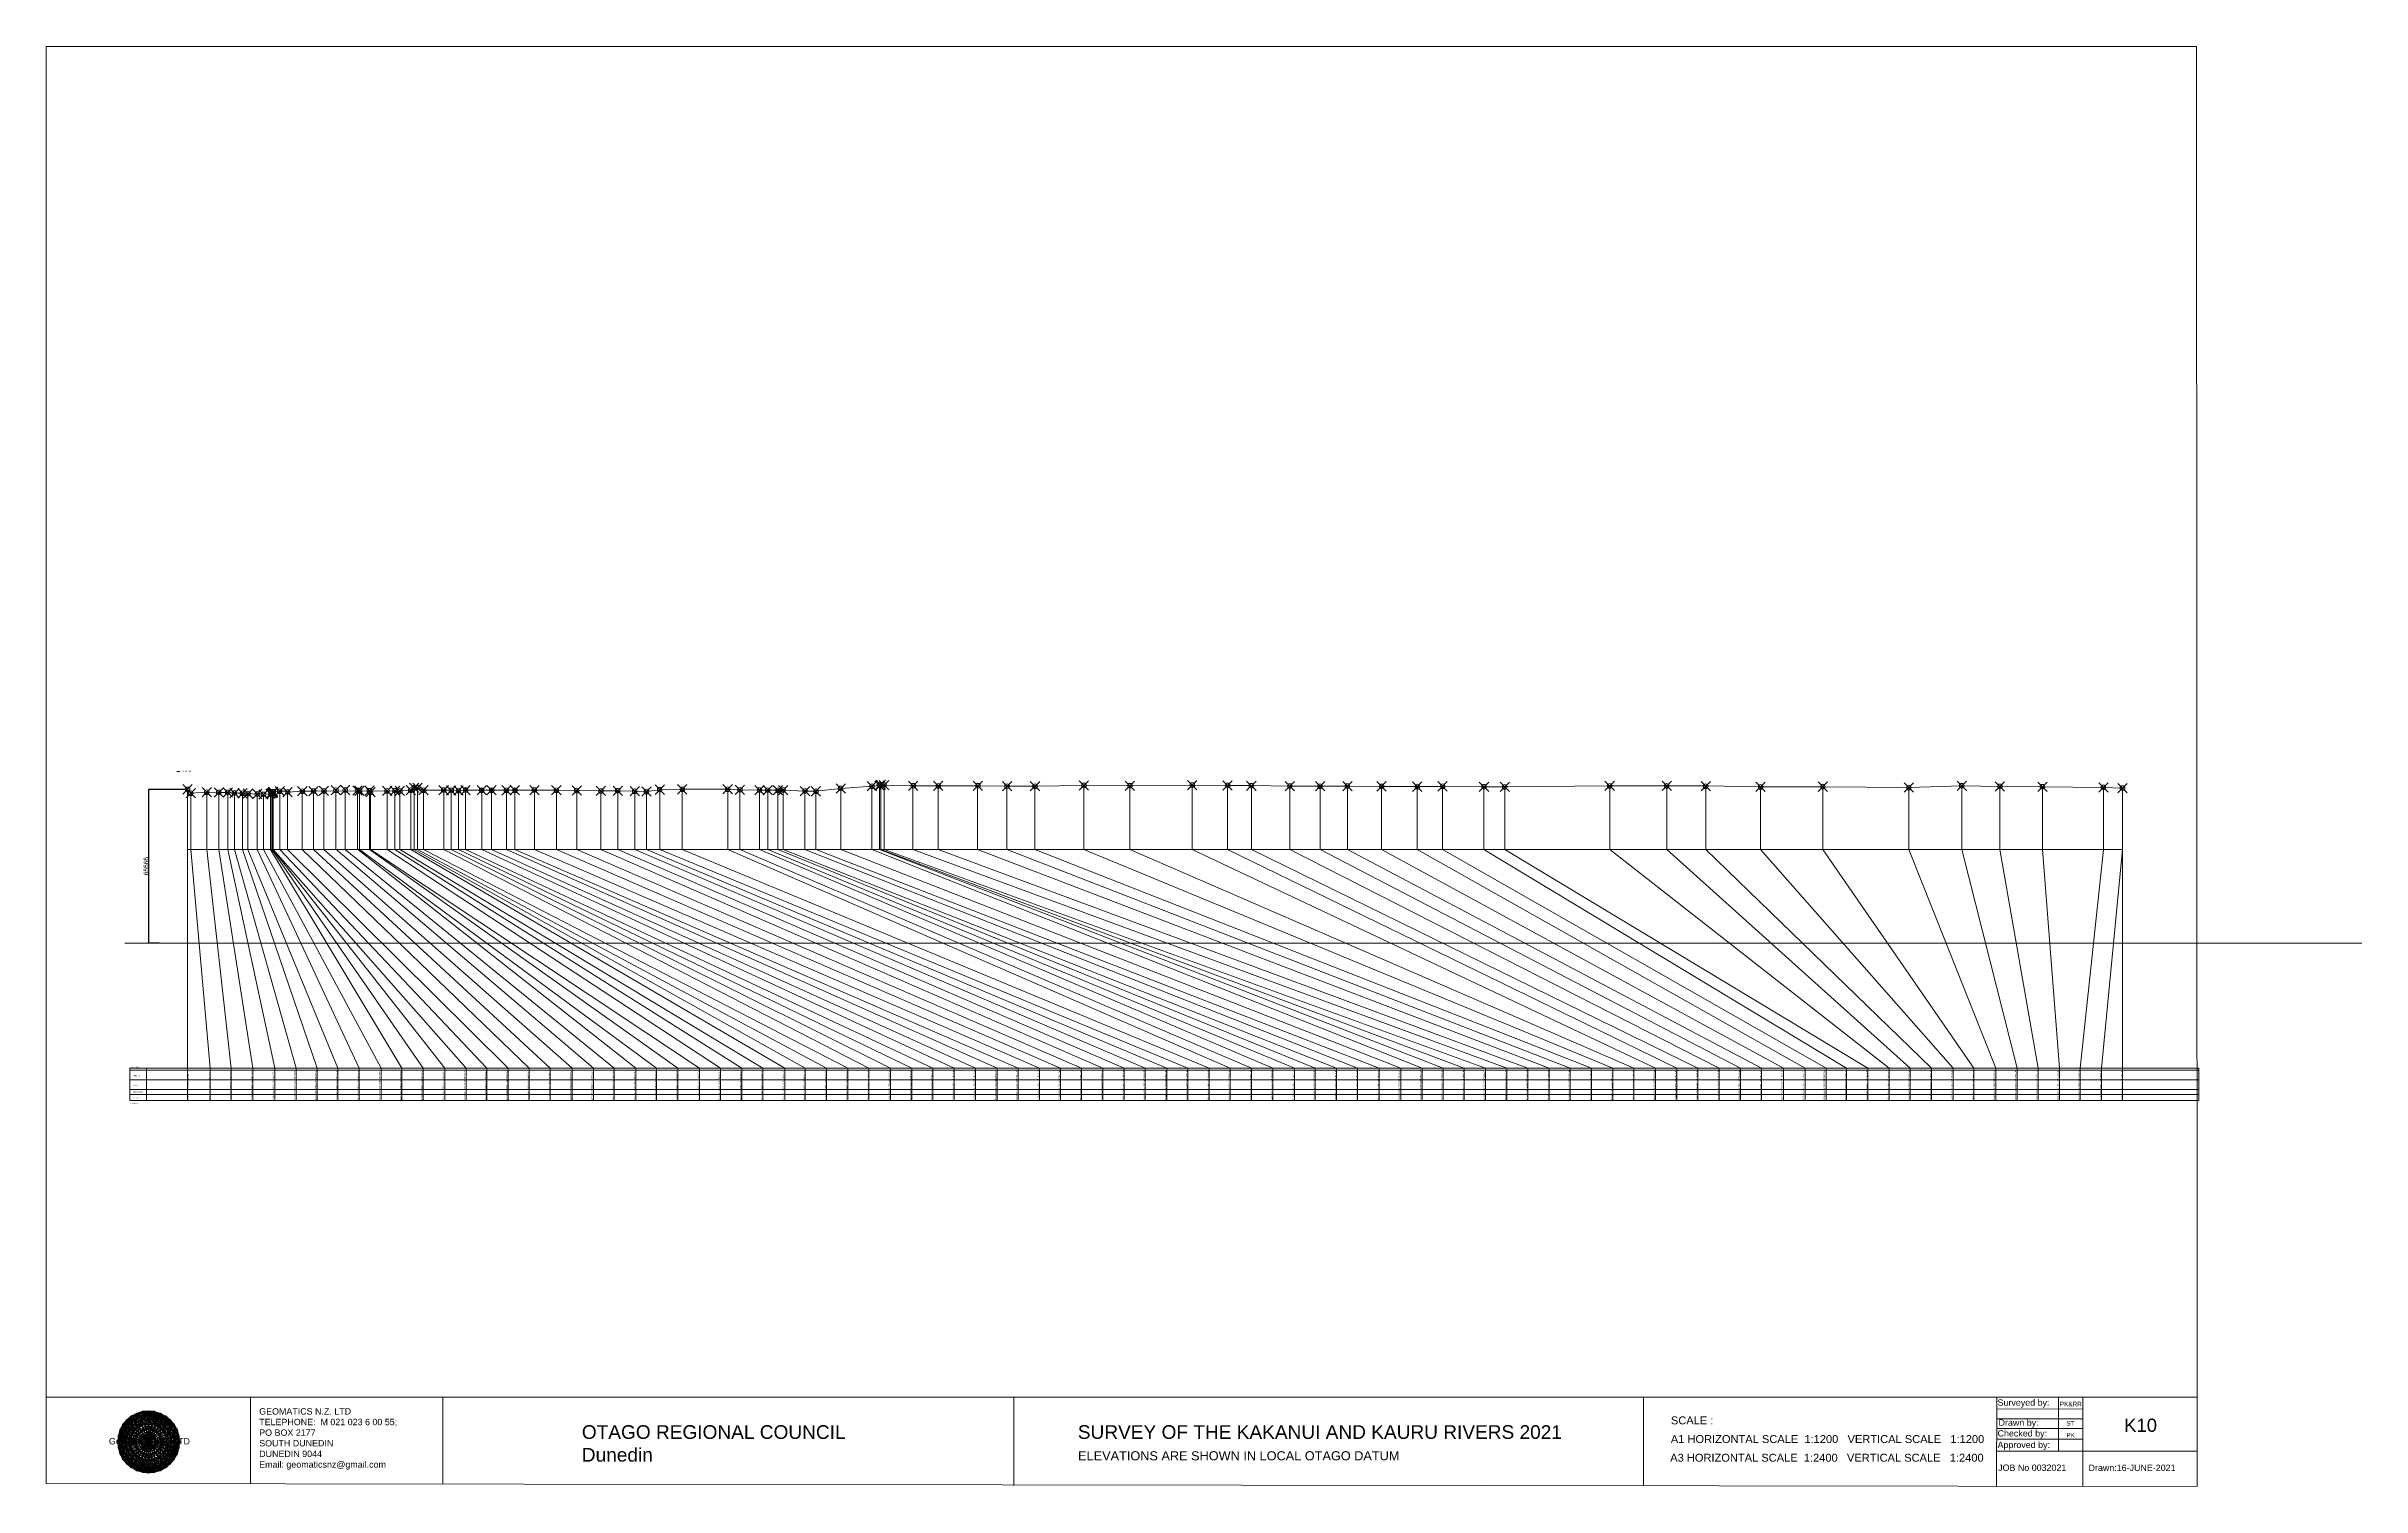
# Model space of a CAD drawing. Header units: millimetres. Extents: x -13804604 to 13046302109, y -19137686871 to 1424966580.
# Drawn here: x -5821919 to -4833702, y -231987 to 382619 of the extents above; entities that cross this region are included whole.
import ezdxf

# ---------------------------------------------------------------- set-up
doc = ezdxf.new("R2010")
doc.units = ezdxf.units.MM
doc.header["$PDMODE"] = 35
doc.header["$PDSIZE"] = 2000
doc.layers.get('0').update_dxf_attribs({"lineweight": 0})
doc.layers.get('Defpoints').update_dxf_attribs({"lineweight": 0})
doc.layers.add('geo', color=7, linetype='Continuous', lineweight=0)
doc.styles.get("Standard").update_dxf_attribs({"font": 'arial.ttf'})
doc.dimstyles.new('ISO-25', dxfattribs={"dimtxt": 2000, "dimasz": 2.5, "dimexe": 1.25, "dimexo": 0.625, "dimtad": 1, "dimtxsty": 'Standard', "dimcen": 2.5, "dimadec": 0, "dimazin": 0, "dimtfac": 1, "dimtmove": 0, "dimatfit": 3, "dimfxl": 1, "dimarcsym": 0})

# ---------------------------------------------------------------- blocks, each defined once
blk = doc.blocks.new('Geomatics_Circle_SPT')
at = {"layer": 'geo', "color": 2, "linetype": 'Continuous', "lineweight": 0}
for p, q in [((0, 25.2), (-25.2, 0)), ((-24.7, 4.9), (-4.9, 24.7)), ((-24.7, -4.9), (4.9, 24.7)), ((-9.7, 23.3), (-23.3, 9.6)), ((9.7, 23.3), (-23.3, -9.7)), ((-21, 14), (-14, 21)), ((-21, -14), (14, 21)), ((-14, 21), (21, -14)), ((23.3, -9.7), (-9.7, 23.3)), ((-4.9, 24.7), (24.7, -4.9)), ((25.2, 0), (0, 25.2)), ((4.9, 24.7), (24.7, 4.9)), ((23.3, 9.7), (9.7, 23.3)), ((14, 21), (21, 14)), ((4.9, -24.7), (-24.7, 4.9)), ((-24.7, 0), (0, -24.7)), ((-23.3, 9.7), (9.7, -23.3)), ((14, -21), (-21, 14)), ((0, 0), (-17.8, 17.8)), ((0, 0), (-17.8, -17.8)), ((21, 14), (-14, -21)), ((-9.7, -23.3), (23.3, 9.7)), ((24.7, 4.9), (-4.9, -24.7)), ((0, 0), (17.8, 17.8)), ((0, 0), (17.8, -17.8)), ((0, -24.8), (25.2, 0)), ((17.8, 18.1), (17.8, 18.1)), ((-4.9, -24.7), (-24.7, -4.9)), ((-23.3, -9.7), (-9.7, -23.3)), ((-14, -21), (-21, -14)), ((-17.8, -17.8), (-17.8, -17.8)), ((24.7, -4.9), (4.9, -24.7)), ((9.7, -23.3), (23.3, -9.7)), ((21, -14), (14, -21)), ((18.1, -17.8), (18.1, -17.8)), ((4.9, -24.7), (4.9, -24.7))]:
    blk.add_line(p, q, dxfattribs=at)
at = {"layer": 'geo', "color": 1, "linetype": 'Continuous', "lineweight": 0}
for p, q in [((-25.2, 0), (9.7, 23.3)), ((-25.2, 0), (-9.6, 23.3)), ((-4.9, 24.8), (-24.7, -4.9)), ((4.9, 24.7), (-24.7, 4.9)), ((14, 21), (-24.7, -4.9)), ((-14, 21), (-24.7, 4.9)), ((-23.3, 9.7), (0, 25.2)), ((-23.3, -9.6), (0, 25.2)), ((4.9, 24.8), (-21, -14)), ((-4.9, 24.7), (-21, 14)), ((14, 21), (-21, 14)), ((-14, 21), (-21, -14)), ((-17.8, 17.8), (9.7, 23.3)), ((-17.8, 17.8), (-9.6, 23.3)), ((-17.8, -17.8), (9.7, 23.3)), ((-17.8, -17.8), (-9.7, 23.3)), ((4.9, 24.7), (-14, 21)), ((-4.9, 24.7), (-14, -20.9)), ((0, 0), (-14, 21)), ((-14, 21), (-4.9, -24.7)), ((-14, 21), (-14, 21)), ((24.7, -4.9), (-14, 21)), ((21, 14), (-14, 21)), ((-9.8, 23.1), (-9.8, 23.1)), ((-9.7, 23.3), (0, 25.2)), ((-9.7, 23.3), (0, -25.2)), ((-9.7, -23.3), (0, 25.2)), ((-9.6, 23.3), (17.8, -17.8)), ((-9.6, 23.3), (25.2, 0)), ((-9.6, 23.3), (17.8, 17.8)), ((0, 0), (-4.9, 24.7)), ((-4.9, 24.7), (-4.9, 24.7)), ((21, -14), (-4.9, 24.7)), ((24.8, 4.9), (-4.9, 24.7)), ((14, 21), (-4.9, 24.7)), ((-0.2, 25.1), (-0.2, 25.1)), ((0, 25.2), (9.7, -23.3)), ((0, 25.2), (23.3, -9.7)), ((0, 25.2), (23.3, 9.7)), ((0, 25.2), (9.7, 23.3)), ((0, 0), (4.9, 24.7)), ((0, -25.2), (9.7, 23.3)), ((0, 0), (14, 21)), ((21, 14), (4.9, 24.8)), ((14, -21), (4.9, 24.7)), ((24.7, -4.9), (4.9, 24.7)), ((4.9, 24.7), (4.9, 24.7)), ((4.9, -24.7), (14, 21)), ((9.4, 23.3), (9.4, 23.3)), ((9.7, 23.3), (17.8, -17.8)), ((9.7, 23.3), (25.2, 0)), ((9.7, 23.3), (17.8, 17.9)), ((21, -14), (14, 21)), ((24.7, 4.9), (14, 21)), ((14, 21), (14, 21)), ((-25.2, 0), (23.3, 9.7)), ((-25.2, 0), (-23.3, 9.7)), ((-23.3, -9.7), (-25.2, 0)), ((-9.6, -23.3), (-25.2, 0)), ((9.7, -23.3), (-25.2, 0)), ((21, 14), (-24.7, 4.9)), ((-21, 14), (-24.7, -4.9)), ((0, 0), (-24.7, 4.9)), ((-24.7, 4.9), (-21, -14)), ((-24.7, 4.9), (-4.9, -24.7)), ((-24.7, 4.9), (14, -21)), ((-24.7, 4.9), (-24.7, 4.9)), ((0, 0), (-24.7, -4.9)), ((-23.3, -9.6), (17.8, 17.8)), ((-23.3, 9.7), (-17.8, 17.9)), ((-23.3, -9.6), (-17.8, 17.9)), ((-23.3, 9.7), (17.8, 17.8)), ((-17.8, -17.8), (-23.3, 9.7)), ((0, -25.2), (-23.3, 9.7)), ((-23.3, 9.7), (17.8, -17.8)), ((-23.3, 9.7), (25.2, 0)), ((-23.3, 9.4), (-23.3, 9.4)), ((-23.3, -9.7), (25.2, 0)), ((0, 0), (-21, 14)), ((-21, 14), (-14, -21)), ((-21, 14), (4.9, -24.7)), ((-21, 14), (-21, 14)), ((24.7, 4.9), (-21, 14)), ((0, 0), (-21, -14)), ((-17.9, 17.6), (-17.9, 17.6)), ((-9.7, -23.3), (-17.8, 17.8)), ((-17.8, 17.8), (9.7, -23.3)), ((-17.8, 17.8), (23.3, -9.6)), ((-17.8, 17.8), (23.3, 9.7)), ((-17.8, -17.8), (23.3, 9.7)), ((-14, -21), (24.7, 4.9)), ((0, 0), (-14, -21)), ((-9.6, -23.3), (17.8, 17.9)), ((25.2, 0), (-9.6, -23.3)), ((-4.9, -24.7), (21, 14)), ((0, 0), (-4.9, -24.7)), ((0, 0), (21, 14)), ((23.3, 9.7), (0, -25.2)), ((0, 0), (24.8, 4.9)), ((0, 0), (4.9, -24.7)), ((0, 0), (14, -21)), ((0, 0), (21, -14)), ((0, 0), (24.8, -4.9)), ((4.9, -24.7), (24.7, 4.9)), ((17.8, 17.8), (9.7, -23.3)), ((25.2, 0), (9.7, -23.3)), ((14, -21), (21, 14)), ((17.6, 17.9), (17.6, 17.9)), ((17.8, 17.8), (23.3, -9.7)), ((17.8, 17.8), (23.3, 9.7)), ((23.3, 9.7), (17.8, -17.8)), ((24.7, -4.9), (21, 14)), ((21, 14), (21, 14)), ((21, -14), (24.7, 4.9)), ((23.1, 9.8), (23.1, 9.8)), ((23.3, 9.7), (25.2, 0)), ((25.2, 0), (23.3, -9.6)), ((24.7, 4.9), (24.7, 4.9)), ((25.1, 0.2), (25.1, 0.2)), ((-25.2, 0), (23.3, -9.7)), ((-25.1, -0.2), (-25.1, -0.2)), ((-24.7, -4.9), (-24.7, -4.9)), ((-24.7, -4.9), (-14, -21)), ((-24.7, -4.9), (4.9, -24.7)), ((-24.7, -4.9), (21, -14)), ((-17.8, -17.8), (-23.3, -9.7)), ((0, -25.2), (-23.3, -9.6)), ((17.8, -17.8), (-23.3, -9.6)), ((-23.1, -9.8), (-23.1, -9.8)), ((-21, -14), (24.7, -4.9)), ((-21, -14), (-21, -14)), ((-21, -14), (-4.9, -24.7)), ((-21, -14), (14, -21)), ((23.3, -9.7), (-17.8, -17.8)), ((-9.6, -23.3), (-17.8, -17.8)), ((9.7, -23.3), (-17.8, -17.8)), ((-17.6, -17.9), (-17.6, -17.9)), ((-14, -21), (21, -14)), ((17.8, -17.8), (-9.7, -23.3)), ((-4.9, -24.7), (24.7, -4.9)), ((23.3, -9.6), (0, -25.2)), ((4.9, -24.7), (21, -14)), ((17.8, -17.8), (9.7, -23.3)), ((14, -21), (24.7, -4.9)), ((23.3, -9.6), (17.8, -17.8)), ((17.9, -17.6), (17.9, -17.6)), ((21, -14), (21, -14)), ((23.3, -9.4), (23.3, -9.4)), ((24.7, -4.9), (24.7, -4.9)), ((-14, -21), (-14, -21)), ((-14, -21), (4.9, -24.7)), ((0, -25.2), (-9.7, -23.3)), ((-9.4, -23.3), (-9.4, -23.3)), ((-4.9, -24.7), (14, -21)), ((-4.9, -24.7), (-4.9, -24.7)), ((9.7, -23.3), (0, -25.2)), ((0.2, -25.1), (0.2, -25.1)), ((4.9, -24.7), (4.9, -24.7)), ((9.8, -23.1), (9.8, -23.1)), ((14, -21), (14, -21))]:
    blk.add_line(p, q, dxfattribs=at)
at = {"layer": 'geo', "color": 114, "linetype": 'Continuous', "lineweight": 0}
for p, q in [((-24.7, 4.9), (14, 21)), ((9.7, 23.3), (-23.3, 9.7)), ((-20.9, 14), (4.9, 24.7)), ((0, 25.2), (-17.8, 17.8)), ((-14, 21), (-4.9, 24.7)), ((4.9, -24.7), (-14, 21)), ((0, 0), (-9.7, 23.3)), ((-4.9, 24.7), (14, -21)), ((17.8, -17.8), (0, 25.2)), ((0, 0), (9.7, 23.3)), ((4.9, 24.7), (21, -14)), ((23.3, -9.7), (9.7, 23.3)), ((14, 21), (24.7, -4.9)), ((17.9, 17.8), (-25.2, 0)), ((-24.7, -4.9), (21, 14)), ((-14, -21), (-24.7, 4.9)), ((0, 0), (-23.3, 9.7)), ((-23.3, 9.7), (-9.7, -23.3)), ((0, 0), (-23.3, -9.7)), ((-4.9, -24.7), (-21, 14)), ((24.8, 4.9), (-20.9, -14)), ((-17.8, 17.8), (0, -25.2)), ((0, 0), (-9.7, -23.3)), ((0, 0), (23.3, 9.7)), ((0, 0), (9.7, -23.3)), ((0, 0), (23.3, -9.7)), ((25.2, 0), (17.8, 17.8)), ((21, 14), (24.7, 4.9)), ((-25.2, 0), (-17.8, -17.8)), ((-21, -14), (-24.7, -4.9)), ((-17.8, -17.8), (25.2, 0)), ((24.8, -4.9), (-14, -21)), ((-9.6, -23.3), (23.3, -9.7)), ((21, -14), (-4.9, -24.8)), ((0, -25.2), (17.9, -17.8)), ((14, -21), (4.9, -24.8))]:
    blk.add_line(p, q, dxfattribs=at)
at = {"layer": 'geo', "color": 250, "linetype": 'Continuous', "lineweight": 0}
for p, q in [((-14, 21), (-14, 21)), ((14, 21), (-14, 21)), ((-14, 20.9), (-14, -21)), ((-9.7, 23.3), (9.7, 23.3)), ((-9.7, -23.3), (-9.7, 23.3)), ((-4.9, 24.7), (4.9, 24.7)), ((-4.9, 24.7), (-4.9, -24.7)), ((0, 0), (0, 25.2)), ((4.9, 24.7), (4.9, -24.7)), ((9.7, -23.3), (9.7, 23.3)), ((14, 21), (14, -21)), ((0, 0), (-25.2, 0)), ((24.7, 4.9), (-24.7, 4.9)), ((-24.7, 4.9), (-24.7, -4.9)), ((-23.3, 9.7), (23.3, 9.7)), ((-23.3, 9.7), (-23.3, 9.7)), ((-23.3, -9.7), (-23.3, 9.7)), ((21, 14), (-21, 14)), ((-21, 14), (-21, -14)), ((-17.8, 17.8), (17.8, 17.8)), ((-17.8, -17.8), (-17.8, 17.8)), ((0, 0), (0, -25.2)), ((0, 0), (25.2, 0)), ((17.8, -17.8), (17.8, 17.8)), ((21, 14), (21, 14)), ((21, -14), (21, 14)), ((23.3, 9.7), (23.3, -9.7)), ((24.7, 4.9), (24.7, 4.9)), ((24.7, -4.9), (24.7, 4.9)), ((-24.7, -4.9), (24.7, -4.9)), ((23.3, -9.7), (-23.3, -9.7)), ((-21, -14), (21, -14)), ((17.8, -17.8), (-17.8, -17.8)), ((-14, -21), (14, -21)), ((9.7, -23.3), (-9.7, -23.3)), ((-4.9, -24.7), (4.9, -24.7))]:
    blk.add_line(p, q, dxfattribs=at)
blk = doc.blocks.new('GeomaticsNZ TITLE BLOCK')
at = {"color": 7, "linetype": 'Continuous', "lineweight": 0}
for p, q in [((0, 94.9), (0, 1579.2)), ((0, 1579.2), (2363.4, 1579.2)), ((2363.4, 1579.2), (2364, 94.9)), ((2364, 94.9), (0, 94.9)), ((0, 94.9), (0, 0)), ((15.9, 94.9), (2364, 94.9)), ((224.3, 95.2), (224.3, -0.3)), ((2364, 94.9), (382.6, 94.9)), ((435.8, 95.2), (435.8, -0.7)), ((1063.4, 94.9), (1063.4, -2.4)), ((1755.4, 94.9), (1755.4, -2.6)), ((2143.9, 94.9), (2143.7, -3)), ((2143.9, 81.9), (2238.6, 81.7)), ((2211.5, 94.9), (2211.5, 36.1)), ((2238.6, 94.8), (2238.6, -3.2)), ((2364, -3.5), (2364, 94.9)), ((2143.6, 60.4), (2238.6, 60.4)), ((2143.9, 71), (2238.6, 71)), ((2143.8, 48.6), (2238.6, 48.6)), ((2143.8, 35.4), (2364, 35.3)), ((0, 0), (2364, -3.5))]:
    blk.add_line(p, q, dxfattribs=at)
at = {"color": 7, "linetype": 'Continuous', "lineweight": 0, "xscale": 1.36, "yscale": 1.36, "zscale": 1.36}
blk.add_blockref('Geomatics_Circle_SPT', (112.4, 45.7), dxfattribs=at)
at = {"color": 7, "linetype": 'Continuous', "lineweight": 0}
for s, p in [('PK&RR', (2213.2, 84.8)), ('ST', (2220.3, 63.6)), ('PK', (2220.4, 50.6))]:
    blk.add_text(s, height=5, dxfattribs=at).set_placement(p)
at = {"color": 7, "linetype": 'Continuous', "lineweight": 0, "attachment_point": 1}
for s, width, heights, insert, char_height in [('{\\C256;GEOMATICS N.Z. LTD                   \\PTELEPHONE:  M 021 023 6 00 55;\\PPO BOX 2177\\PSOUTH DUNEDIN\\PDUNEDIN 9044\\PEmail: geomaticsnz@gmail.com}', 3535.727, [94.7], (234, 82.7), 7), ('{\\C256;Surveyed by:}', 3535.727, [0], (2144.7, 92.4), 7), ('{\\C256;OTAGO REGIONAL COUNCIL\\PDunedin}', 3535.727, [0], (588.6, 64), 15), ('{\\C256;SURVEY OF THE KAKANUI AND KAURU RIVERS 2021}', 3535.727, [0], (1133.8, 64), 15), ('{\\C256;Checked by:}', 3535.727, [0], (2144.7, 58.6), 7), ('{\\C256;Drawn by:}', 3535.727, [0], (2145.8, 70.4), 7), ('{\\C256;Geomatics N.Z. LTD                   }', 125.079, [15.8], (68.8, 49.9), 7), ('{\\C256;ELEVATIONS ARE SHOWN IN LOCAL OTAGO DATUM}', 3535.727, [0], (1134.1, 35.4), 10), ('{\\C256;Approved by:}', 3535.727, [0], (2144.7, 45.9), 7), ('{\\C256;JOB No 0032021}', 3535.727, [0], (2145.3, 20.8), 7), ('{\\C256;Drawn:16-JUNE-2021}', 3535.727, [0], (2244.7, 20.7), 7)]:
    blk.add_mtext_dynamic_manual_height_columns(s, width=width, gutter_width=159, heights=heights, dxfattribs=dict(at, insert=insert, char_height=char_height))
blk = doc.blocks.new('*D8')
at = {"color": 0, "lineweight": -2, "transparency": 16777216}
for p, q in [((-5761613, 65566), (-5778319, 65566)), ((-5778318, 65564), (-5778318, 2)), ((-5773807, 0), (-5778319, 0))]:
    blk.add_line(p, q, dxfattribs=at)
at = {"color": 0, "transparency": 16777216}
for points in [[(-5778318, 65564), (-5778318, 65564), (-5778318, 65566)], [(-5778318, 2), (-5778318, 2), (-5778318, 0)]]:
    blk.add_solid(points, dxfattribs=at)
at = {"layer": 'Defpoints', "color": 0, "transparency": 16777216}
for p in [(-5761612, 65566), (-5778318, 0), (-5773806, 0)]:
    blk.add_point(p, dxfattribs=at)
at = {"color": 0, "transparency": 16777216, "insert": (-5779340, 32783), "char_height": 2000, "attachment_point": 5, "rotation": 90}
blk.add_mtext('65566', dxfattribs=at)

msp = doc.modelspace()

# ---------------------------------------------------------------- linework, layer by layer
at = {"color": 1, "linetype": 'Continuous', "lineweight": 0}
msp.add_line((-5766255.649, 73117.849), (-5764963.683, 73117.849), dxfattribs=at)
at = {"color": 7, "linetype": 'Continuous', "lineweight": 0}
for p, q in [((-5761611.878, 65566), (-5761611.878, -67138.097)), ((-5761611.878, 65566), (-5761611.878, 39908.977)), ((-5760261.967, 63906), (-5760261.967, 39908.977)), ((-5753414.227, 64357), (-5753414.227, 39908.977)), ((-5748310.453, 64247), (-5748310.453, 39908.977)), ((-5744475.366, 64237), (-5744475.366, 39908.977)), ((-5741614.564, 63987), (-5741614.564, 39908.977)), ((-5738205.503, 63867), (-5738205.503, 39908.977)), ((-5735838.803, 63747), (-5735838.803, 39908.977)), ((-5731879.479, 63578), (-5731879.479, 39908.977)), ((-5729252.82, 63428), (-5729252.82, 39908.977)), ((-5726176.075, 63608), (-5726176.075, 39908.977)), ((-5725652.875, 63878), (-5725652.875, 39908.977)), ((-5725305.302, 64048), (-5725305.302, 39908.977)), ((-5725088.255, 64538), (-5725088.255, 39908.977)), ((-5722305.711, 64778), (-5722305.711, 39908.977)), ((-5718924.812, 64418), (-5718924.812, 39908.977)), ((-5712650.716, 64768), (-5712650.716, 39908.977)), ((-5707822.257, 64829), (-5707822.257, 39908.977)), ((-5703443.532, 64889), (-5703443.532, 39908.977)), ((-5698341.373, 65159), (-5698341.373, 40067.977)), ((-5694303.751, 65289), (-5694303.751, 39908.977)), ((-5689103.763, 65100), (-5689103.763, 40008.977)), ((-5688241.416, 64930), (-5688241.416, 39908.977)), ((-5683567.268, 64360), (-5683567.268, 39908.977)), ((-5676449.219, 64890), (-5676449.219, 39908.977)), ((-5673103.087, 64950), (-5673103.087, 39908.977)), ((-5670980.082, 64910), (-5670980.082, 39908.977)), ((-5666399.625, 65181), (-5666399.625, 39908.977)), ((-5664936.386, 66261), (-5664936.386, 39908.977)), ((-5663471.211, 66251), (-5663471.211, 39908.977)), ((-5660911.104, 65211), (-5660911.104, 39908.977)), ((-5652324.427, 65251), (-5652324.427, 39908.977)), ((-5649102.272, 65251), (-5649102.272, 39908.977)), ((-5645993.781, 65041), (-5645993.781, 39908.977)), ((-5642994.711, 65922.642), (-5642994.711, 39908.977)), ((-5636085.262, 65922.642), (-5636085.262, 39908.977)), ((-5631886.8, 65922.642), (-5631886.8, 39908.977)), ((-5625537.69, 65152), (-5625537.69, 39908.977)), ((-5621931.469, 66138.379), (-5621931.469, 39908.977)), ((-5613590.622, 65263), (-5613590.622, 39908.977)), ((-5604237.96, 65183), (-5604237.96, 39908.977)), ((-5595510.393, 65044), (-5595510.393, 39908.977)), ((-5585228.958, 64884), (-5585228.958, 39908.977)), ((-5578041.463, 64975), (-5578041.463, 39908.977)), ((-5570750.771, 64745), (-5570750.771, 39908.977)), ((-5565765.691, 64605), (-5565765.691, 39908.977)), ((-5560109.372, 65425), (-5560109.372, 39908.977)), ((-5550480.61, 65576), (-5550480.61, 39908.977)), ((-5531104.96, 65607), (-5531104.96, 39908.977)), ((-5525898.002, 65357), (-5525898.002, 39908.977)), ((-5517522.245, 65277), (-5517522.245, 39908.977)), ((-5514028.317, 65217), (-5514028.317, 39908.977)), ((-5509676.331, 65208), (-5509676.331, 39908.977)), ((-5507431.862, 65258), (-5507431.862, 39908.977)), ((-5498113.186, 64838), (-5498113.186, 39908.977)), ((-5493447.478, 64728), (-5493447.478, 39908.977)), ((-5482860.303, 65989), (-5482860.303, 39908.977)), ((-5469530.459, 66909), (-5469530.459, 39908.977)), ((-5466356.092, 67229), (-5466356.092, 39908.977)), ((-5465688.628, 67519), (-5465688.628, 39908.977)), ((-5464385.309, 67379), (-5464385.309, 39908.977)), ((-5452011.445, 67072.215), (-5452011.445, 39908.977)), ((-5441304.82, 67020.542), (-5441304.82, 39908.977)), ((-5424423.902, 67121.542), (-5424423.902, 39908.977)), ((-5411938.787, 66922.542), (-5411938.787, 39908.977)), ((-5400033.289, 66922.542), (-5400033.289, 39908.977)), ((-5379075.993, 67223), (-5379075.993, 39908.977)), ((-5332832.314, 67365), (-5332832.314, 39908.977)), ((-5317734.907, 67236), (-5317734.907, 39908.977)), ((-5307603.679, 67236), (-5307603.679, 39908.977)), ((-5291175.018, 66947), (-5291175.018, 39908.977)), ((-5278271.016, 66947), (-5278271.016, 39908.977)), ((-5266579.794, 66958), (-5266579.794, 39908.977)), ((-5252006.654, 66849), (-5252006.654, 39908.977)), ((-5236814.327, 66849), (-5236814.327, 39908.977)), ((-5225973.03, 66860), (-5225973.03, 39908.977)), ((-5208309.224, 66681), (-5208309.224, 39908.977)), ((-5199464.893, 66681), (-5199464.893, 39908.977)), ((-5154666.002, 67063), (-5154666.002, 39908.977)), ((-5130317.635, 67054), (-5130317.635, 39908.977)), ((-5113674.599, 67054), (-5113674.599, 39908.977)), ((-5090263.869, 66596), (-5090263.869, 39908.977)), ((-5063692.747, 66707), (-5063692.747, 39908.977)), ((-5026985.534, 66309), (-5026985.534, 39908.977)), ((-5004424.19, 67090), (-5004424.19, 39908.977)), ((-4988116.155, 66840), (-4988116.155, 39908.977)), ((-4969985.158, 66701), (-4969985.158, 39908.977)), ((-4943941.715, 66402), (-4943941.715, 39908.977)), ((-4935827.748, 66123), (-4935827.748, 39908.977)), ((-4935738.455, 66103), (-4935738.455, -67138.097)), ((-5761611.878, 39908.977), (-4935738.455, 39908.977)), ((-5751946.699, -53386.402), (-5760261.967, 39908.977)), ((-5753414.227, 39908.977), (-5742951.518, -53386.402)), ((-5748310.453, 39908.977), (-5733814.655, -53386.402)), ((-5744475.366, 39908.977), (-5724339.291, -53386.402)), ((-5741614.564, 39908.977), (-5715286.936, -53386.402)), ((-5738205.503, 39908.977), (-5706379.805, -53386.402)), ((-5735838.803, 39908.977), (-5697480.243, -53386.402)), ((-5731879.479, 39908.977), (-5688428.162, -53386.402)), ((-5729252.82, 39908.977), (-5678967.475, -53386.402)), ((-5670190.261, -53386.402), (-5726176.075, 39908.977)), ((-5725652.875, 39908.977), (-5661140.502, -53386.402)), ((-5651777.063, -53386.402), (-5725305.302, 39908.977)), ((-5725088.255, 39908.977), (-5642765.452, -53386.402)), ((-5633931.899, -53386.402), (-5722305.711, 39908.977)), ((-5718924.812, 39908.977), (-5624787.611, -53386.402)), ((-5615769.453, -53386.402), (-5712650.716, 39908.977)), ((-5707822.257, 39908.977), (-5606813.88, -53386.402)), ((-5703443.532, 39908.977), (-5597543.531, -53386.402)), ((-5698341.373, 40067.977), (-5588407.771, -53386.402)), ((-5694303.751, 39908.977), (-5579521.782, -53386.402)), ((-5570362.783, -53386.402), (-5689103.763, 40008.977)), ((-5561539.606, -53386.402), (-5688241.416, 39908.977)), ((-5683567.268, 39908.977), (-5543194.719, -53386.402)), ((-5534104.462, -53386.402), (-5676449.219, 39908.977)), ((-5673103.087, 39908.977), (-5525014.198, -53386.402)), ((-5670980.082, 39908.977), (-5516118.382, -53386.402)), ((-5506687.845, -53386.402), (-5666399.625, 39908.977)), ((-5664936.386, 39908.977), (-5498035.082, -53386.402)), ((-5488938.907, -53386.402), (-5663471.211, 39908.977)), ((-5660911.104, 39908.977), (-5479813.762, -53386.402)), ((-5470813.425, -53386.402), (-5652324.427, 39908.977)), ((-5461649.036, -53386.402), (-5649102.272, 39908.977)), ((-5452569.21, -53386.402), (-5645993.781, 39908.977)), ((-5443545.456, -53386.402), (-5642994.711, 39908.977)), ((-5434402.435, -53386.402), (-5636085.262, 39908.977)), ((-5425339.464, -53386.402), (-5631886.8, 39908.977)), ((-5416154.433, -53386.402), (-5625537.69, 39908.977)), ((-5407152.485, -53386.402), (-5621931.469, 39908.977)), ((-5398028.484, -53386.402), (-5613590.622, 39908.977)), ((-5389107.765, -53386.402), (-5604237.96, 39908.977)), ((-5380036.055, -53386.402), (-5595510.393, 39908.977)), ((-5370991.467, -53386.402), (-5585228.958, 39908.977)), ((-5361883.355, -53386.402), (-5578041.463, 39908.977)), ((-5352896.078, -53386.402), (-5570750.771, 39908.977)), ((-5565765.691, 39908.977), (-5343720.943, -53386.402)), ((-5334696.251, -53386.402), (-5560109.372, 39908.977)), ((-5550480.61, 39908.977), (-5325665.333, -53386.402)), ((-5531104.96, 39908.977), (-5316578.473, -53386.402)), ((-5525898.002, 39908.977), (-5307468.779, -53386.402)), ((-5517522.245, 39908.977), (-5298420.431, -53386.402)), ((-5289188.046, -53386.402), (-5514028.317, 39908.977)), ((-5509676.331, 39908.977), (-5280307.256, -53386.402)), ((-5271316.555, -53386.402), (-5507431.862, 39908.977)), ((-5498113.186, 39908.977), (-5262282.726, -53386.402)), ((-5253094.989, -53386.402), (-5493447.478, 39908.977)), ((-5482860.303, 39908.977), (-5243765.637, -53386.402)), ((-5234717.118, -53386.402), (-5469530.459, 39908.977)), ((-5466356.092, 39908.977), (-5225766.955, -53386.402)), ((-5216701.649, -53386.402), (-5465688.628, 39908.977)), ((-5464385.309, 39908.977), (-5207716.481, -53386.402)), ((-5198546.695, -53386.402), (-5452011.445, 39908.977)), ((-5441304.82, 39908.977), (-5189636.715, -53386.402)), ((-5180550.479, -53386.402), (-5424423.902, 39908.977)), ((-5411938.787, 39908.977), (-5171464.242, -53386.402)), ((-5400033.289, 39908.977), (-5162378.006, -53386.402)), ((-5153352.909, -53386.402), (-5379075.993, 39908.977)), ((-5359444.579, 39908.977), (-5144291.658, -53386.402)), ((-5332832.314, 39908.977), (-5135148.452, -53386.402)), ((-5126016.753, -53386.402), (-5317734.907, 39908.977)), ((-5307603.679, 39908.977), (-5116977.603, -53386.402)), ((-5291175.018, 39908.977), (-5107938.452, -53386.402)), ((-5278271.016, 39908.977), (-5098873.331, -53386.402)), ((-5266579.794, 39908.977), (-5089935.661, -53386.402)), ((-5252006.654, 39908.977), (-5080525.896, -53386.402)), ((-5236814.327, 39908.977), (-5071288.375, -53386.402)), ((-5225973.03, 39908.977), (-5062297.851, -53386.402)), ((-5208309.224, 39908.977), (-5053517.829, -53386.402)), ((-5199464.893, 39908.977), (-5044553.969, -53386.402)), ((-5154666.002, 39908.977), (-5035384.991, -53386.402)), ((-5130317.635, 39908.977), (-5026403.823, -53386.402)), ((-5113674.599, 39908.977), (-5017267.809, -53386.402)), ((-5090263.869, 39908.977), (-5008100.824, -53386.402)), ((-5063692.747, 39908.977), (-4999181.598, -53386.402)), ((-5026985.534, 39908.977), (-4989833.501, -53386.402)), ((-5004424.19, 39908.977), (-4980816.931, -53386.402)), ((-4988116.155, 39908.977), (-4971756.714, -53386.402)), ((-4969985.158, 39908.977), (-4962713.372, -53386.402)), ((-4935827.748, 39908.977), (-4944815.458, -53386.402)), ((-5786226.207, -53386.402), (-5786226.207, -67138.097)), ((-5786226.207, -53386.402), (-4903196.674, -53386.402)), ((-5786226.207, -54309.85), (-4903196.674, -54309.85)), ((-5786226.207, -58412.532), (-4903196.674, -58412.532)), ((-5779213.058, -53386.402), (-5779213.058, -67138.097)), ((-5751946.699, -67138.097), (-5751946.699, -53386.402)), ((-5742951.518, -67138.097), (-5742951.518, -53386.402)), ((-5733814.655, -67138.097), (-5733814.655, -53386.402)), ((-5724339.291, -67138.097), (-5724339.291, -53386.402)), ((-5715286.936, -67138.097), (-5715286.936, -53386.402)), ((-5706379.805, -67138.097), (-5706379.805, -53386.402)), ((-5697480.243, -67138.097), (-5697480.243, -53386.402)), ((-5688428.162, -67138.097), (-5688428.162, -53386.402)), ((-5678967.475, -67138.097), (-5678967.475, -53386.402)), ((-5670190.261, -67138.097), (-5670190.261, -53386.402)), ((-5661140.502, -67138.097), (-5661140.502, -53386.402)), ((-5651777.063, -67138.097), (-5651777.063, -53386.402)), ((-5642765.452, -67138.097), (-5642765.452, -53386.402)), ((-5633931.899, -67138.097), (-5633931.899, -53386.402)), ((-5624787.611, -67138.097), (-5624787.611, -53386.402)), ((-5615769.453, -67138.097), (-5615769.453, -53386.402)), ((-5606813.88, -67138.097), (-5606813.88, -53386.402)), ((-5597543.531, -67138.097), (-5597543.531, -53386.402)), ((-5588407.771, -67138.097), (-5588407.771, -53386.402)), ((-5579521.782, -67138.097), (-5579521.782, -53386.402)), ((-5570362.783, -67138.097), (-5570362.783, -53386.402)), ((-5561539.606, -67138.097), (-5561539.606, -53386.402)), ((-5543194.719, -67138.097), (-5543194.719, -53386.402)), ((-5534104.462, -67138.097), (-5534104.462, -53386.402)), ((-5525014.198, -67138.097), (-5525014.198, -53386.402)), ((-5516118.382, -67138.097), (-5516118.382, -53386.402)), ((-5506687.845, -67138.097), (-5506687.845, -53386.402)), ((-5498035.082, -67138.097), (-5498035.082, -53386.402)), ((-5488938.907, -67138.097), (-5488938.907, -53386.402)), ((-5479813.762, -67138.097), (-5479813.762, -53386.402)), ((-5470813.425, -67138.097), (-5470813.425, -53386.402)), ((-5461649.036, -67138.097), (-5461649.036, -53386.402)), ((-5452569.21, -67138.097), (-5452569.21, -53386.402)), ((-5443545.456, -67138.097), (-5443545.456, -53386.402)), ((-5434402.435, -67138.097), (-5434402.435, -53386.402)), ((-5425339.464, -67138.097), (-5425339.464, -53386.402)), ((-5416154.433, -67138.097), (-5416154.433, -53386.402)), ((-5407152.485, -67138.097), (-5407152.485, -53386.402)), ((-5398028.484, -67138.097), (-5398028.484, -53386.402)), ((-5389107.765, -67138.097), (-5389107.765, -53386.402)), ((-5380036.055, -67138.097), (-5380036.055, -53386.402)), ((-5370991.467, -67138.097), (-5370991.467, -53386.402)), ((-5361883.355, -67138.097), (-5361883.355, -53386.402)), ((-5352896.078, -67138.097), (-5352896.078, -53386.402)), ((-5343720.943, -67138.097), (-5343720.943, -53386.402)), ((-5334696.251, -67138.097), (-5334696.251, -53386.402)), ((-5325665.333, -67138.097), (-5325665.333, -53386.402)), ((-5316578.473, -67138.097), (-5316578.473, -53386.402)), ((-5307468.779, -67138.097), (-5307468.779, -53386.402)), ((-5298420.431, -67138.097), (-5298420.431, -53386.402)), ((-5289188.046, -67138.097), (-5289188.046, -53386.402)), ((-5280307.256, -67138.097), (-5280307.256, -53386.402)), ((-5271316.555, -67138.097), (-5271316.555, -53386.402)), ((-5262282.726, -67138.097), (-5262282.726, -53386.402)), ((-5253094.989, -67138.097), (-5253094.989, -53386.402)), ((-5243765.637, -67138.097), (-5243765.637, -53386.402)), ((-5234717.118, -67138.097), (-5234717.118, -53386.402)), ((-5225766.955, -67138.097), (-5225766.955, -53386.402)), ((-5216701.649, -67138.097), (-5216701.649, -53386.402)), ((-5207716.481, -67138.097), (-5207716.481, -53386.402)), ((-5198546.695, -67138.097), (-5198546.695, -53386.402)), ((-5189636.715, -67138.097), (-5189636.715, -53386.402)), ((-5180550.479, -67138.097), (-5180550.479, -53386.402)), ((-5171464.242, -67138.097), (-5171464.242, -53386.402)), ((-5162378.006, -67138.097), (-5162378.006, -53386.402)), ((-5153352.909, -67138.097), (-5153352.909, -53386.402)), ((-5144291.658, -67138.097), (-5144291.658, -53386.402)), ((-5135148.452, -67138.097), (-5135148.452, -53386.402)), ((-5126016.753, -67138.097), (-5126016.753, -53386.402)), ((-5116977.603, -67138.097), (-5116977.603, -53386.402)), ((-5107938.452, -67138.097), (-5107938.452, -53386.402)), ((-5098873.331, -67138.097), (-5098873.331, -53386.402)), ((-5089935.661, -67138.097), (-5089935.661, -53386.402)), ((-5080525.896, -67138.097), (-5080525.896, -53386.402)), ((-5071288.375, -67138.097), (-5071288.375, -53386.402)), ((-5062297.851, -67138.097), (-5062297.851, -53386.402)), ((-5053517.829, -67138.097), (-5053517.829, -53386.402)), ((-5044553.969, -67138.097), (-5044553.969, -53386.402)), ((-5035384.991, -67138.097), (-5035384.991, -53386.402)), ((-5026403.823, -67138.097), (-5026403.823, -53386.402)), ((-5017267.809, -67138.097), (-5017267.809, -53386.402)), ((-5008100.824, -67138.097), (-5008100.824, -53386.402)), ((-4999181.598, -67138.097), (-4999181.598, -53386.402)), ((-4989833.501, -67138.097), (-4989833.501, -53386.402)), ((-4980816.931, -67138.097), (-4980816.931, -53386.402)), ((-4971756.714, -67138.097), (-4971756.714, -53386.402)), ((-4962713.372, -67138.097), (-4962713.372, -53386.402)), ((-4944815.458, -67138.097), (-4944815.458, -53386.402)), ((-4903196.674, -53386.402), (-4903196.674, -67138.097)), ((-5786226.207, -62479.731), (-4903196.674, -62479.731)), ((-5786226.207, -64627.173), (-4903196.674, -64627.173)), ((-5786226.207, -67138.097), (-4903196.674, -67138.097))]:
    msp.add_line(p, q, dxfattribs=at)
msp.add_line((-5788400.948, 0), (-4833702.422, 0))
at = {"color": 1, "linetype": 'Continuous', "lineweight": 0}
for points in [[(-5761611.878, 65566), (-5760261.967, 63906), (-5753414.227, 64357), (-5748310.453, 64247), (-5744475.366, 64237), (-5741614.564, 63987), (-5738205.503, 63867), (-5735838.803, 63747), (-5731879.479, 63578), (-5726176.075, 63608), (-5725652.875, 63878), (-5725305.302, 64048), (-5725088.255, 64538), (-5722305.711, 64778), (-5719287.249, 64778)], [(-5719287.249, 64778), (-5718924.812, 64418)], [(-5718924.812, 64418), (-5712650.716, 64768), (-5707822.257, 64829), (-5670980.082, 64910), (-5666399.625, 65181), (-5664936.386, 66261), (-5663471.211, 66251), (-5660911.104, 65211), (-5652324.427, 65251), (-5649102.272, 65251), (-5645993.781, 65041), (-5642994.711, 65222), (-5636088.435, 65192), (-5631883.42, 65212), (-5625537.69, 65152), (-5621931.469, 65203), (-5604237.96, 65183), (-5595510.393, 65044), (-5585228.958, 64884), (-5578041.463, 64884), (-5578041.463, 64975), (-5570750.771, 64745), (-5565765.691, 64605), (-5560109.372, 65425), (-5550480.61, 65576), (-5531104.96, 65607), (-5525898.002, 65357), (-5517522.245, 65277), (-5514028.317, 65217), (-5509676.331, 65217), (-5507431.862, 65258), (-5498113.186, 64838), (-5493447.478, 64728), (-5482860.303, 65989), (-5469530.459, 66909), (-5466356.092, 67229), (-5465688.628, 67519), (-5464385.309, 67379), (-5451922.108, 67070), (-5441215.484, 67020), (-5424334.565, 67121), (-5411849.45, 66922), (-5399943.952, 66922), (-5379075.993, 67223), (-5359444.579, 67104), (-5332832.314, 67365), (-5317734.907, 67236), (-5307603.679, 67236), (-5291175.018, 66947), (-5278271.016, 66947), (-5266579.794, 66958), (-5252006.654, 66849), (-5236814.327, 66719), (-5225973.03, 66719), (-5208309.224, 66681), (-5199464.893, 66681), (-5154666.002, 67063), (-5130317.635, 67054), (-5113674.599, 67054), (-5090263.869, 66596), (-5063692.747, 66707), (-5026985.534, 66309), (-5004424.19, 67090), (-4988116.155, 66840), (-4969985.158, 66701), (-4943941.715, 66402), (-4935827.748, 66123), (-4935738.455, 66103)]]:
    msp.add_lwpolyline(points, dxfattribs=at)
at = {"color": 7, "linetype": 'Continuous', "lineweight": 0}
for points in [[(-5552379.051, -67138.097), (-5552379.051, -53386.402), (-5684032.02, 39908.977), (-5684032.02, 65000)], [(-5359444.579, 67104), (-5359444.579, 39908.977)], [(-4943941.715, 39908.977), (-4953789.295, -53386.402), (-4953789.295, -67138.097)]]:
    msp.add_lwpolyline(points, dxfattribs=at)
at = {"linetype": 'Continuous', "lineweight": 0}
for p in [(-5466356.092, 67229), (-5465688.628, 67519), (-5464385.309, 67379), (-5379075.993, 67223), (-5332832.314, 67365), (-5317734.907, 67236), (-5761611.878, 65566), (-5760261.967, 63906), (-5753414.227, 64357), (-5748310.453, 64247), (-5744475.366, 64237), (-5741614.564, 63987), (-5738205.503, 63867), (-5735838.803, 63747), (-5731879.479, 63578), (-5729252.82, 63428), (-5726176.075, 63608), (-5725652.875, 63878), (-5725305.302, 64048), (-5725088.255, 64538), (-5722305.711, 64778), (-5718924.812, 64418), (-5712650.716, 64768), (-5707822.257, 64829), (-5703443.532, 64889), (-5698341.373, 65159), (-5694303.751, 65289), (-5689103.763, 65100), (-5688241.416, 64930), (-5684032.02, 65000), (-5683567.268, 64360), (-5676449.219, 64890), (-5673103.087, 64950), (-5670980.082, 64910), (-5666399.625, 65181), (-5664936.386, 66261), (-5663471.211, 66251), (-5660911.104, 65211), (-5652324.427, 65251), (-5649102.272, 65121), (-5645993.781, 65041), (-5642994.711, 65222), (-5636088.435, 65192), (-5631883.42, 65212), (-5625537.69, 65152), (-5621931.469, 65203), (-5613590.622, 65263), (-5604237.96, 65183), (-5595510.393, 65044), (-5585228.958, 64884), (-5578041.463, 64975), (-5570750.771, 64745), (-5565765.691, 64605), (-5560109.372, 65425), (-5550480.61, 65576), (-5531104.96, 65607), (-5525898.002, 65357), (-5517522.245, 65277), (-5514028.317, 65217), (-5509676.331, 65208), (-5507431.862, 65258), (-5498113.186, 64838), (-5493447.478, 64728), (-5482860.303, 65989), (-5469530.459, 66909), (-5451922.108, 67070), (-5441215.484, 67020), (-5424334.565, 67121), (-5411849.45, 66922), (-5399943.952, 66882), (-5359444.579, 67104), (-5307603.679, 67096), (-5291175.018, 66947), (-5278271.016, 66918), (-5266579.794, 66958), (-5252006.654, 66849), (-5236814.327, 66719), (-5225973.03, 66860), (-5208309.224, 66681), (-5199464.893, 66631), (-5154666.002, 67063), (-5130317.635, 67054), (-5113674.599, 66915), (-5090263.869, 66596), (-5063692.747, 66707), (-5026985.534, 66309), (-5004424.19, 67090), (-4988116.155, 66840), (-4969985.158, 66701), (-4943941.715, 66402), (-4935827.748, 66123), (-4935738.455, 66103)]:
    msp.add_point(p, dxfattribs=at)

# ---------------------------------------------------------------- block references
at = {"color": 7, "linetype": 'Continuous', "lineweight": 0, "xscale": 388.3084007852599, "yscale": 388.3084007852599, "zscale": 388.3084007852599}
msp.add_blockref('GeomaticsNZ TITLE BLOCK', (-5821919.359, -230610.772), dxfattribs=at)

# ---------------------------------------------------------------- texts
at = {"color": 7, "linetype": 'Continuous', "lineweight": 0}
for s, height, p in [('Ground Level', 500, (-5764360.508, 73095.646)), ('DATUM 45.00', 500, (-5786296.954, -53239.636)), ('Northing', 500, (-5784699.949, -56825.746)), ('Section K10', 500, (-5786296.965, -68588.72)), ('Ground Level', 500, (-5784754.676, -63852.881)), ('Chainage', 500, (-5784752.289, -66309.3)), ('Easting', 500, (-5784772.753, -60904.812)), ('SCALE :  ', 3385.1406, (-5128535.414, -205389.252)), ('K10', 5641.901, (-4935083.311, -208590.292)), ('A1 HORIZONTAL SCALE  1:1200   VERTICAL SCALE   1:1200 ', 3385.1406, (-5128570.044, -213355.762)), ('A3 HORIZONTAL SCALE  1:2400   VERTICAL SCALE   1:2400 ', 3385.1406, (-5128824.112, -221322.272))]:
    msp.add_text(s, height=height, dxfattribs=at).set_placement(p)
for s, p in [('97.30   65.57  1425253.44  5005536.93', (-5761109.832, -66930.743)), ('98.65   63.91  1425254.43  5005535.95', (-5752040.735, -66930.743)), ('105.50  64.36  1425257.64  5005529.89', (-5742971.638, -66977.81)), ('110.60  64.25  1425259.84  5005525.26', (-5733902.542, -66977.81)), ('114.44  64.24  1425262.08  5005522.13', (-5724833.786, -66977.81)), ('117.30  63.99  1425263.49  5005519.64', (-5715764.689, -66977.81)), ('120.71  63.87  1425264.76  5005516.43', (-5706695.592, -66977.81)), ('123.07  63.75  1425266.55  5005514.74', (-5697626.496, -66977.81)), ('127.03  63.58  1425267.58  5005510.75', (-5688557.399, -66977.81)), ('129.66  63.43  1425269.80  5005509.01', (-5679488.302, -66977.81)), ('132.74  63.61  1425271.06  5005506.18', (-5670419.205, -66977.81)), ('133.26  63.88  1425271.31  5005505.72', (-5661350.109, -66977.81)), ('133.61  64.05  1425271.57  5005505.47', (-5652281.012, -66977.81)), ('133.83  64.54  1425271.81  5005505.36', (-5643211.915, -66977.81)), ('136.61  64.78  1425272.54  5005502.56', (-5634142.818, -66977.81)), ('139.99  64.42  1425274.21  5005499.62', (-5625073.722, -66977.81)), ('146.26  64.77  1425278.10  5005494.63', (-5616004.625, -66977.81)), ('151.09  64.83  1425280.45  5005490.41', (-5606935.528, -66977.81)), ('155.47  64.89  1425282.93  5005486.79', (-5597866.431, -66977.81)), ('160.57  65.16  1425285.53  5005482.40', (-5588797.335, -66977.81)), ('164.61  65.29  1425287.98  5005479.16', (-5579728.238, -66977.81)), ('169.81  65.10  1425290.57  5005474.65', (-5570659.482, -66977.81)), ('170.67  64.93  1425291.28  5005474.07', (-5561590.726, -66977.81)), ('174.88  65.00  1425292.64  5005469.98', (-5552521.63, -66977.81)), ('175.35  64.36  1425292.64  5005469.44', (-5543452.874, -66977.81)), ('182.46  64.89  1425296.68  5005463.56', (-5534383.777, -66977.81)), ('185.81  64.95  1425298.87  5005460.97', (-5525314.68, -66977.81)), ('187.93  64.91  1425300.18  5005459.28', (-5516245.925, -66977.81)), ('192.51  65.18  1425301.88  5005454.96', (-5507176.828, -66977.81)), ('193.98  66.26  1425302.27  5005453.49', (-5498107.731, -66977.81)), ('195.44  66.25  1425303.59  5005452.57', (-5489038.634, -66977.81)), ('198.00  65.21  1425305.05  5005450.46', (-5479969.538, -66977.81)), ('206.59  65.25  1425308.14  5005442.31', (-5470900.441, -66922.217)), ('209.81  65.12  1425309.99  5005439.66', (-5461831.344, -66922.217)), ('212.92  65.04  1425312.56  5005437.57', (-5452762.247, -66922.217)), ('215.92  65.22  1425314.29  5005435.11', (-5443693.151, -66922.217)), ('222.83  65.19  1425317.31  5005428.87', (-5434624.054, -66922.217)), ('227.03  65.21  1425320.07  5005425.62', (-5425554.957, -66922.217)), ('233.38  65.15  1425323.92  5005420.53', (-5416485.86, -66922.217)), ('236.98  65.20  1425325.48  5005417.26', (-5407416.764, -66922.217)), ('245.32  65.26  1425328.72  5005409.48', (-5398347.667, -66922.217)), ('254.68  65.18  1425334.42  5005401.99', (-5389278.57, -66922.217)), ('263.40  65.04  1425338.90  5005394.50', (-5380209.473, -66922.217)), ('273.68  64.88  1425344.50  5005385.87', (-5371140.377, -66922.217)), ('280.87  64.98  1425347.77  5005379.45', (-5362071.28, -66922.217)), ('288.16  64.75  1425352.14  5005373.57', (-5353002.183, -66922.217)), ('293.15  64.61  1425354.23  5005369.01', (-5343933.086, -66922.217)), ('298.80  65.43  1425356.84  5005363.98', (-5334863.99, -66922.217)), ('308.43  65.58  1425357.67  5005353.30', (-5325794.893, -66931.084)), ('327.81  65.61  1425371.01  5005338.66', (-5316725.796, -66931.084)), ('333.02  65.36  1425373.31  5005333.97', (-5307656.699, -66931.084)), ('341.39  65.28  1425377.64  5005326.80', (-5298587.603, -66931.084)), ('344.89  65.22  1425380.07  5005324.18', (-5289518.506, -66931.084)), ('349.24  65.21  1425382.53  5005320.58', (-5280449.409, -66931.084)), ('351.48  65.26  1425382.38  5005317.88', (-5271380.312, -66931.084)), ('360.80  64.84  1425388.22  5005310.51', (-5262311.216, -66931.084)), ('365.47  64.73  1425390.89  5005306.67', (-5253242.119, -66931.084)), ('376.05  65.99  1425398.56  5005298.93', (-5244173.022, -66931.084)), ('389.38  66.91  1425403.26  5005286.20', (-5235103.925, -66931.084)), ('392.56  67.23  1425404.93  5005283.50', (-5226034.829, -66931.084)), ('393.22  67.52  1425405.11  5005282.83', (-5216965.732, -66931.084)), ('394.53  67.38  1425405.81  5005281.73', (-5207896.635, -66931.084)), ('406.99  67.07  1425412.05  5005270.94', (-5198827.538, -66910.621)), ('417.70  67.02  1425417.56  5005261.76', (-5189758.783, -66910.621)), ('434.58  67.12  1425425.65  5005246.93', (-5180690.027, -66910.621)), ('447.06  66.92  1425432.52  5005236.49', (-5171620.93, -66910.621)), ('458.97  66.88  1425438.61  5005226.26', (-5162551.833, -66910.621)), ('479.84  67.22  1425449.32  5005208.35', (-5153482.737, -66910.621)), ('499.47  67.10  1425459.41  5005191.51', (-5144413.64, -66910.621)), ('526.08  67.37  1425473.47  5005168.91', (-5135344.884, -66930.743)), ('541.18  67.24  1425481.03  5005155.84', (-5126275.787, -66930.743)), ('551.31  67.10  1425485.92  5005146.96', (-5117206.691, -66930.743)), ('567.74  66.95  1425494.72  5005133.08', (-5108137.594, -66930.743)), ('580.64  66.92  1425501.15  5005121.89', (-5099068.497, -66930.743)), ('592.33  66.96  1425507.09  5005111.82', (-5089999.741, -66930.743)), ('606.91  66.85  1425514.95  5005099.54', (-5080930.645, -66928.015)), ('622.10  66.72  1425522.31  5005086.24', (-5071861.889, -66928.015)), ('632.94  66.86  1425528.25  5005077.16', (-5062792.792, -66928.015)), ('650.60  66.68  1425536.83  5005061.71', (-5053723.695, -66928.015)), ('659.45  66.63  1425541.32  5005054.09', (-5044654.599, -66928.015)), ('704.25  67.06  1425565.13  5005016.13', (-5035585.502, -66934.836)), ('728.60  67.05  1425577.22  5004994.99', (-5026516.405, -66934.836)), ('745.24  66.92  1425586.37  5004981.07', (-5017447.65, -66934.836)), ('768.65  66.60  1425597.67  5004960.55', (-5008378.553, -66934.836)), ('795.22  66.71  1425610.98  5004937.55', (-4999309.797, -66934.836)), ('831.93  66.31  1425629.96  5004906.13', (-4990240.7, -66930.061)), ('854.49  67.09  1425642.03  5004887.06', (-4981171.604, -66930.061)), ('870.80  66.84  1425649.07  5004872.27', (-4972102.507, -66930.061)), ('888.93  66.70  1425658.83  5004856.98', (-4963033.751, -66930.061)), ('914.97  66.40  1425673.07  5004835.15', (-4953964.654, -66930.743)), ('923.09  66.12  1425677.04  5004828.07', (-4944895.558, -66930.743)), ('923.18  66.10  1425677.03  5004827.96', (-4935826.461, -66930.743))]:
    msp.add_text(s, height=500, rotation=90, dxfattribs=at).set_placement(p)

# ---------------------------------------------------------------- dimensions: what is measured, and where the dimension line sits
dim = msp.add_linear_dim(base=(-5778317.93, 0), p1=(-5761611.878, 65566), p2=(-5773806.047, 0), angle=90, dimstyle='ISO-25')
dim.commit()
dim.dimension.update_dxf_attribs({"geometry": '*D8', "text_midpoint": (-5779339.701, 32783)})

doc.saveas('drawing.dxf')
